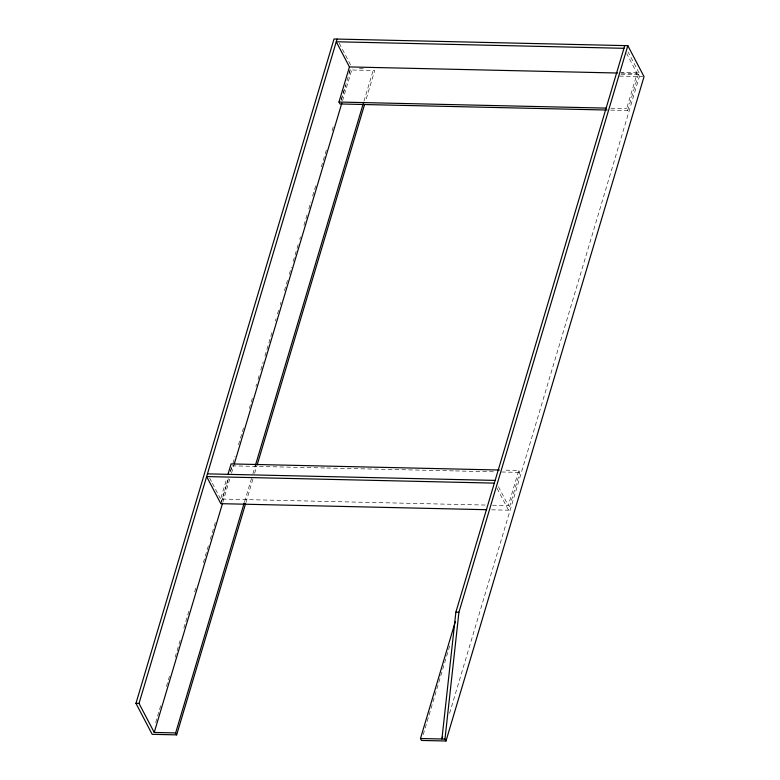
<?xml version="1.0" encoding="UTF-8"?>
<svg xmlns="http://www.w3.org/2000/svg" width="780" height="780" viewBox="0 0 780 780"><rect width="100%" height="100%" fill="white"/><g stroke="black" fill="none" stroke-linecap="round" stroke-linejoin="round"><path stroke-width="0.58" stroke-dasharray="3.9 2.92" d="M485.257 505.05L220.623 499.024L226.707 478.637M220.838 503.666L228.355 478.462M231.426 468.146L230.061 472.729L232.576 464.607M341.357 99.382L345.452 85.634M349.216 73.037L350.24 69.595M155.659 722.641L160.875 705.13M166.442 686.449L169.582 675.938M175.149 657.257L180.365 639.746M183.846 628.066L189.072 610.555M194.639 591.874L196.034 587.203M203.336 562.682L208.562 545.171M210.298 539.331L215.524 521.82M221.442 501.969L228.403 478.618M232.928 463.437L235.014 456.427M238.495 444.756L243.721 427.245M249.288 408.564L252.418 398.053M255.898 386.373L256.601 384.043M257.985 379.373L259.379 374.702M260.773 370.032L263.211 361.861M264.947 356.021L271.908 332.67M275.389 320.99L276.091 318.659M277.485 313.989L278.869 309.319M280.264 304.648L280.966 302.308M284.447 290.638L287.576 280.127M289.312 274.287L291.408 267.286M293.144 261.446L298.369 243.935M299.754 239.255L300.456 236.925M303.937 225.245L307.067 214.744M308.812 208.903L310.898 201.893M312.634 196.063L315.773 185.552M321.34 166.871L326.557 149.36M332.124 130.679L333.518 126.009M341.182 100.318L350.23 69.956L374.712 70.522L365.664 100.873M222.787 502.437L229.749 479.086M231.494 473.245L233.932 465.075M342.527 100.786L352.277 68.094M244.559 501.755L251.521 478.403M252.915 473.733L255.352 465.562M363.948 101.273L373.347 69.752M245.924 502.525L252.886 479.173M254.631 473.333L256.718 466.333M423.248 734.604L449.699 645.869M492.541 505.216L508.316 505.567L518.788 470.467L503.002 470.106M610.691 110.126L627.685 110.516L626.672 108.576L637.133 73.466L626.701 53.557M491.536 509.818L508.531 510.208L519.802 472.397L518.788 470.467M627.685 110.516L638.957 72.706L620.743 72.287M449.572 713.31L639.971 74.636L628.036 51.87M621.358 73.106L637.133 73.466M359.414 68.26L364.172 68.367M620.929 74.207L639.971 74.636M619.554 76.089L642.876 76.615M610.886 108.215L626.672 108.576M232.108 465.855L325.582 467.981M326.791 468.01L454.252 470.906M455.462 470.935L495.524 471.841M501.589 471.988L519.802 472.397M339.251 43.241L350.717 65.12M498.44 486.7L508.316 505.567M497.065 488.329L508.531 510.208M209.644 478.062L211.848 482.255M212.394 483.308L220.623 499.024"/><path stroke-width="1.17" d="M624.76 45.611L455.871 612.173L441.919 738.992L442.611 736.661M455.296 621.748L420.488 738.504L421.502 740.444L445.985 741L444.97 739.069L458.923 612.242L627.822 45.679L334.015 39L135.954 703.355L152.178 734.321L176.66 734.877L245.573 503.695M176.66 734.877L175.646 732.937L154.226 732.449L139.016 703.423L337.067 39.068M228.053 474.113L231.095 463.915L499.366 470.018M607.045 110.038L339.992 103.964L338.978 102.034L349.44 66.924L336.268 41.769L623.961 48.311M154.226 732.449L222.446 503.607M234.283 463.905L341.835 103.126M175.646 732.937L244.218 502.925M255.352 465.562L363.256 103.613M257.069 465.163L364.621 104.374M445.985 741L644.046 76.645L627.822 45.679M349.44 66.924L617.711 73.028M338.978 102.034L606.031 108.108M207.451 473.869L495.144 480.412M494.344 483.113L206.641 476.57L220.838 503.666L486.681 509.71M455.871 612.173L458.923 612.242M135.954 703.355L139.016 703.423M420.488 738.504L444.97 739.069"/></g></svg>
